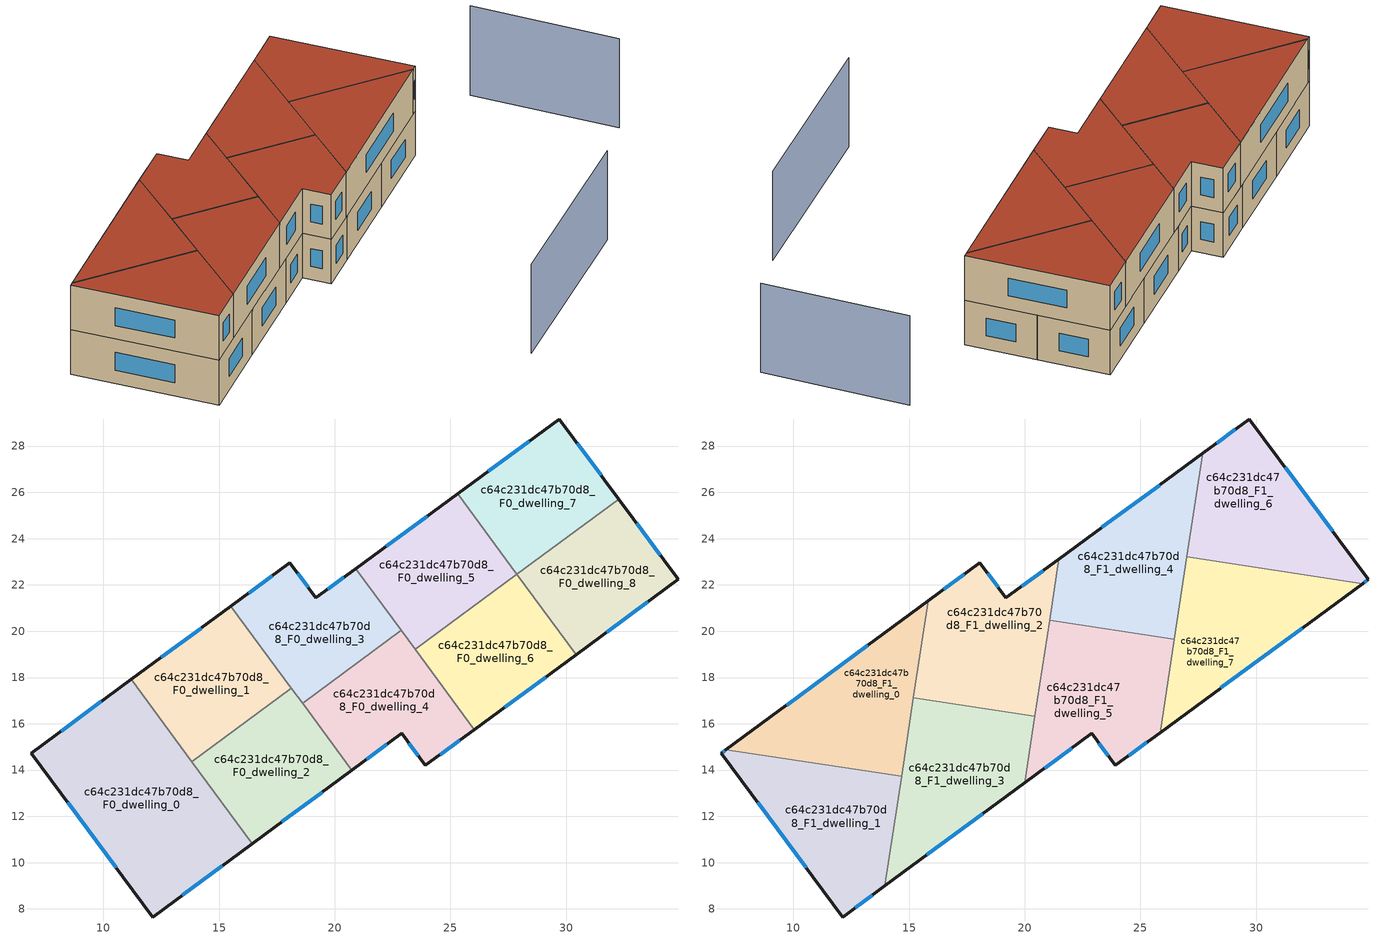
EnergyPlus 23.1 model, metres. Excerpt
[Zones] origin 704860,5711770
c64c231dc47b70d8_F0_dwelling_0
 floor ground (EU_floor_Construction): 11.21,17.92 16.43,10.82 12.13,7.65 6.89,14.74 z0
 wall outside (EU_wall_Construction): 11.21,17.92 6.89,14.74 12.13,7.65 16.43,10.82 z0:3
 wall to c64c231dc47b70d8_F0_dwelling_2 (EU_wall_Construction): 16.43,10.82 13.82,14.37 z0:3
 wall to c64c231dc47b70d8_F0_dwelling_1 (EU_wall_Construction): 13.82,14.37 11.21,17.92 z0:3
 window (EU_Window_Construction): 13.42,8.6 15.14,9.87 / 8.46,12.62 10.56,9.77 / 9.92,16.96 8.18,15.69 z0.9:2.1
c64c231dc47b70d8_F0_dwelling_1
 floor ground (EU_floor_Construction): 15.52,21.09 18.13,17.54 13.82,14.37 11.21,17.92 z0
 wall outside (EU_wall_Construction): 15.52,21.09 11.21,17.92 z0:3
 wall to c64c231dc47b70d8_F0_dwelling_2 (EU_wall_Construction): 13.82,14.37 18.13,17.54 z0:3
 wall to c64c231dc47b70d8_F0_dwelling_3 (EU_wall_Construction): 18.13,17.54 15.52,21.09 z0:3
 window (EU_Window_Construction): 14.23,20.14 12.5,18.86 z0.9:2.1
c64c231dc47b70d8_F0_dwelling_2
 floor ground (EU_floor_Construction): 18.13,17.54 20.74,13.99 16.43,10.82 13.82,14.37 z0
 wall outside (EU_wall_Construction): 16.43,10.82 20.74,13.99 z0:3
 wall to c64c231dc47b70d8_F0_dwelling_4 (EU_wall_Construction): 20.74,13.99 18.61,16.89 z0:3
 wall to c64c231dc47b70d8_F0_dwelling_3 (EU_wall_Construction): 18.61,16.89 18.13,17.54 z0:3
 window (EU_Window_Construction): 17.72,11.77 19.45,13.04 z0.9:2.1
c64c231dc47b70d8_F0_dwelling_3
 floor ground (EU_floor_Construction): 20.91,22.7 22.88,20.03 18.61,16.89 15.52,21.09 18.06,22.96 19.19,21.44 z0
 wall outside (EU_wall_Construction): 20.91,22.7 19.19,21.44 18.06,22.96 15.52,21.09 z0:3
 wall to c64c231dc47b70d8_F0_dwelling_4 (EU_wall_Construction): 18.61,16.89 22.88,20.03 z0:3
 wall to c64c231dc47b70d8_F0_dwelling_5 (EU_wall_Construction): 22.88,20.03 20.91,22.7 z0:3
 window (EU_Window_Construction): 17.3,22.4 16.28,21.65 / 18.85,21.89 18.4,22.5 / 20.4,22.32 19.7,21.82 z0.9:2.1
c64c231dc47b70d8_F0_dwelling_4
 floor ground (EU_floor_Construction): 22.88,20.03 26.03,15.75 23.92,14.2 22.9,15.58 20.74,13.99 18.61,16.89 z0
 wall outside (EU_wall_Construction): 20.74,13.99 22.9,15.58 23.92,14.2 26.03,15.75 z0:3
 wall to c64c231dc47b70d8_F0_dwelling_6 (EU_wall_Construction): 26.03,15.75 23.47,19.23 z0:3
 wall to c64c231dc47b70d8_F0_dwelling_5 (EU_wall_Construction): 23.47,19.23 22.88,20.03 z0:3
 window (EU_Window_Construction): 21.39,14.47 22.25,15.11 / 24.55,14.66 25.4,15.29 / 23.2,15.17 23.61,14.61 z0.9:2.1
c64c231dc47b70d8_F0_dwelling_5
 floor ground (EU_floor_Construction): 25.31,25.94 27.87,22.46 23.47,19.23 20.91,22.7 z0
 wall outside (EU_wall_Construction): 25.31,25.94 20.91,22.7 z0:3
 wall to c64c231dc47b70d8_F0_dwelling_6 (EU_wall_Construction): 23.47,19.23 27.87,22.46 z0:3
 wall to c64c231dc47b70d8_F0_dwelling_7 (EU_wall_Construction): 27.87,22.46 25.31,25.94 z0:3
 window (EU_Window_Construction): 24,24.97 22.23,23.67 z0.9:2.1
c64c231dc47b70d8_F0_dwelling_6
 floor ground (EU_floor_Construction): 27.87,22.46 30.43,18.99 26.03,15.75 23.47,19.23 z0
 wall outside (EU_wall_Construction): 26.03,15.75 30.43,18.99 z0:3
 wall to c64c231dc47b70d8_F0_dwelling_8 (EU_wall_Construction): 30.43,18.99 27.87,22.46 z0:3
 window (EU_Window_Construction): 27.34,16.72 29.11,18.02 z0.9:2.1
 ceiling adiabatic (EU_roof_Construction): 25.9,15.93 26.77,21.66 24.46,19.96 26.46,19.65 z3
c64c231dc47b70d8_F0_dwelling_7
 floor ground (EU_floor_Construction): 29.71,29.17 32.27,25.7 27.87,22.46 25.31,25.94 z0
 wall outside (EU_wall_Construction): 32.27,25.7 29.71,29.17 25.31,25.94 z0:3
 wall to c64c231dc47b70d8_F0_dwelling_8 (EU_wall_Construction): 27.87,22.46 32.27,25.7 z0:3
 window (EU_Window_Construction): 28.39,28.2 26.63,26.9 / 31.51,26.74 30.48,28.13 z0.9:2.1
c64c231dc47b70d8_F0_dwelling_8
 floor ground (EU_floor_Construction): 32.27,25.7 34.84,22.24 30.43,18.99 27.87,22.46 z0
 wall outside (EU_wall_Construction): 30.43,18.99 34.84,22.24 32.27,25.7 z0:3
 window (EU_Window_Construction): 34.07,23.27 33.04,24.66 / 31.75,19.96 33.52,21.26 z0.9:2.1
c64c231dc47b70d8_F1_dwelling_0
 floor to c64c231dc47b70d8_F0_dwelling_1 (EU_floor_Construction): 15.52,21.09 15.75,20.77 14.9,15.16 13.82,14.37 11.21,17.92 z3
 floor to c64c231dc47b70d8_F0_dwelling_0 (EU_floor_Construction): 11.21,17.92 14.24,13.8 7.09,14.88 z3
 floor to c64c231dc47b70d8_F0_dwelling_3 (EU_floor_Construction): 15.83,21.32 15.75,20.77 15.52,21.09 z3
 floor to c64c231dc47b70d8_F0_dwelling_2 (EU_floor_Construction): 14.9,15.16 14.68,13.73 14.24,13.8 13.82,14.37 z3
 wall outside (EU_wall_Construction): 15.83,21.32 7.09,14.88 z3:6
 wall to c64c231dc47b70d8_F1_dwelling_1 (EU_wall_Construction): 7.09,14.88 14.68,13.73 z3:6
 wall to c64c231dc47b70d8_F1_dwelling_2 (EU_wall_Construction): 15.19,17.12 15.83,21.32 z3:6
 wall to c64c231dc47b70d8_F1_dwelling_3 (EU_wall_Construction): 14.68,13.73 15.19,17.12 z3:6
 window (EU_Window_Construction): 13.22,19.39 9.71,16.81 z3.9:5.1
 roof outside (EU_roof_Construction): 14.68,13.73 15.83,21.32 7.09,14.88 z6
c64c231dc47b70d8_F1_dwelling_1
 floor to c64c231dc47b70d8_F0_dwelling_0 (EU_floor_Construction): 14.24,13.8 14.61,13.29 13.96,9 12.13,7.65 6.89,14.74 7.09,14.88 z3
 floor to c64c231dc47b70d8_F0_dwelling_2 (EU_floor_Construction): 14.68,13.73 14.61,13.29 14.24,13.8 z3
 wall outside (EU_wall_Construction): 7.09,14.88 6.89,14.74 12.13,7.65 13.96,9 z3:6
 wall to c64c231dc47b70d8_F1_dwelling_3 (EU_wall_Construction): 13.96,9 14.68,13.73 z3:6
 window (EU_Window_Construction): 12.68,8.06 13.41,8.6 / 8.46,12.62 10.56,9.77 / 7.03,14.84 6.95,14.78 z3.9:5.1
 roof outside (EU_roof_Construction): 13.96,9 14.68,13.73 7.09,14.88 6.89,14.74 12.13,7.65 z6
c64c231dc47b70d8_F1_dwelling_2
 floor to c64c231dc47b70d8_F0_dwelling_3 (EU_floor_Construction): 20.91,22.7 21.32,22.14 20.77,18.48 18.61,16.89 15.75,20.77 15.83,21.32 18.06,22.96 19.19,21.44 z3
 floor to c64c231dc47b70d8_F0_dwelling_2 (EU_floor_Construction): 18.13,17.54 18.85,16.56 17.15,16.82 z3
 floor to c64c231dc47b70d8_F0_dwelling_4 (EU_floor_Construction): 20.77,18.48 20.44,16.32 18.85,16.56 18.61,16.89 z3
 floor to c64c231dc47b70d8_F0_dwelling_1 (EU_floor_Construction): 15.75,20.77 18.13,17.54 17.15,16.82 15.19,17.12 z3
 floor to c64c231dc47b70d8_F0_dwelling_5 (EU_floor_Construction): 21.47,23.12 21.32,22.14 20.91,22.7 z3
 wall outside (EU_wall_Construction): 21.47,23.12 19.19,21.44 18.06,22.96 15.83,21.32 z3:6
 wall to c64c231dc47b70d8_F1_dwelling_3 (EU_wall_Construction): 15.19,17.12 20.44,16.32 z3:6
 wall to c64c231dc47b70d8_F1_dwelling_5 (EU_wall_Construction): 20.44,16.32 21.07,20.47 z3:6
 wall to c64c231dc47b70d8_F1_dwelling_4 (EU_wall_Construction): 21.07,20.47 21.47,23.12 z3:6
 window (EU_Window_Construction): 17.4,22.47 16.5,21.81 / 18.85,21.89 18.4,22.5 / 20.79,22.61 19.87,21.94 z3.9:5.1
 roof outside (EU_roof_Construction): 20.44,16.32 21.47,23.12 19.19,21.44 18.06,22.96 15.83,21.32 15.19,17.12 z6
c64c231dc47b70d8_F1_dwelling_3
 floor to c64c231dc47b70d8_F0_dwelling_2 (EU_floor_Construction): 18.85,16.56 20.2,14.73 20,13.45 16.43,10.82 14.61,13.29 14.9,15.16 17.15,16.82 z3
 floor to c64c231dc47b70d8_F0_dwelling_0 (EU_floor_Construction): 14.61,13.29 16.43,10.82 13.96,9 z3
 floor to c64c231dc47b70d8_F0_dwelling_1 (EU_floor_Construction): 17.15,16.82 14.9,15.16 15.19,17.12 z3
 floor to c64c231dc47b70d8_F0_dwelling_4 (EU_floor_Construction): 20.44,16.32 20.2,14.73 18.85,16.56 z3
 wall outside (EU_wall_Construction): 13.96,9 20,13.45 z3:6
 wall to c64c231dc47b70d8_F1_dwelling_5 (EU_wall_Construction): 20,13.45 20.44,16.32 z3:6
 window (EU_Window_Construction): 15.77,10.33 18.19,12.12 z3.9:5.1
 roof outside (EU_roof_Construction): 20,13.45 20.44,16.32 15.19,17.12 13.96,9 z6
c64c231dc47b70d8_F1_dwelling_4
 floor to c64c231dc47b70d8_F0_dwelling_5 (EU_floor_Construction): 25.31,25.94 27.06,23.56 26.77,21.65 24.46,19.96 22.74,20.22 21.33,22.14 21.47,23.12 z3
 floor adiabatic (EU_floor_Construction): 26.77,21.65 26.46,19.65 24.46,19.96 z3
 floor to c64c231dc47b70d8_F0_dwelling_7 (EU_floor_Construction): 27.69,27.68 27.06,23.56 25.31,25.94 z3
 floor to c64c231dc47b70d8_F0_dwelling_3 (EU_floor_Construction): 21.33,22.14 22.74,20.22 21.07,20.47 z3
 wall outside (EU_wall_Construction): 27.69,27.68 21.47,23.12 z3:6
 wall to c64c231dc47b70d8_F1_dwelling_5 (EU_wall_Construction): 21.07,20.47 26.46,19.65 z3:6
 wall to c64c231dc47b70d8_F1_dwelling_6 (EU_wall_Construction): 27.01,23.21 27.69,27.68 z3:6
 wall to c64c231dc47b70d8_F1_dwelling_7 (EU_wall_Construction): 26.46,19.65 27.01,23.21 z3:6
 window (EU_Window_Construction): 25.83,26.31 23.33,24.48 z3.9:5.1
 roof outside (EU_roof_Construction): 26.46,19.65 27.69,27.68 21.47,23.12 21.07,20.47 z6
c64c231dc47b70d8_F1_dwelling_5
 floor to c64c231dc47b70d8_F0_dwelling_4 (EU_floor_Construction): 22.88,20.03 25.9,15.93 25.85,15.62 23.92,14.2 22.9,15.58 20.74,13.99 20.2,14.73 20.77,18.48 z3
 floor to c64c231dc47b70d8_F0_dwelling_2 (EU_floor_Construction): 20.2,14.73 20.74,13.99 20,13.45 z3
 floor to c64c231dc47b70d8_F0_dwelling_3 (EU_floor_Construction): 22.74,20.22 22.88,20.03 20.77,18.48 21.07,20.47 z3
 floor to c64c231dc47b70d8_F0_dwelling_5 (EU_floor_Construction): 24.46,19.96 23.47,19.23 22.74,20.22 z3
 floor to c64c231dc47b70d8_F0_dwelling_6 (EU_floor_Construction): 26.46,19.65 25.9,15.93 23.47,19.23 24.46,19.96 z3
 wall outside (EU_wall_Construction): 20,13.45 22.9,15.58 23.92,14.2 25.85,15.62 z3:6
 wall to c64c231dc47b70d8_F1_dwelling_7 (EU_wall_Construction): 25.85,15.62 26.46,19.65 z3:6
 window (EU_Window_Construction): 20.87,14.09 22.03,14.95 / 24.5,14.63 25.27,15.2 / 23.2,15.17 23.61,14.61 z3.9:5.1
 roof outside (EU_roof_Construction): 25.85,15.62 26.46,19.65 21.07,20.47 20,13.45 22.9,15.58 23.92,14.2 z6
c64c231dc47b70d8_F1_dwelling_6
 floor to c64c231dc47b70d8_F0_dwelling_7 (EU_floor_Construction): 29.71,29.17 32.27,25.7 28.57,22.97 27.36,23.16 27.06,23.56 27.69,27.68 z3
 floor to c64c231dc47b70d8_F0_dwelling_8 (EU_floor_Construction): 32.27,25.7 34.84,22.24 34.6,22.06 28.57,22.97 z3
 floor to c64c231dc47b70d8_F0_dwelling_5 (EU_floor_Construction): 27.06,23.56 27.36,23.16 27.01,23.21 z3
 wall outside (EU_wall_Construction): 34.6,22.06 34.84,22.24 29.71,29.17 27.69,27.68 z3:6
 wall to c64c231dc47b70d8_F1_dwelling_7 (EU_wall_Construction): 27.01,23.21 34.6,22.06 z3:6
 window (EU_Window_Construction): 29.1,28.72 28.29,28.13 / 33.3,24.31 31.24,27.09 / 34.67,22.11 34.76,22.18 z3.9:5.1
 roof outside (EU_roof_Construction): 34.84,22.24 29.71,29.17 27.69,27.68 27.01,23.21 34.6,22.06 z6
c64c231dc47b70d8_F1_dwelling_7
 floor to c64c231dc47b70d8_F0_dwelling_6 (EU_floor_Construction): 27.87,22.46 30.43,18.99 26.03,15.75 25.9,15.93 26.77,21.66 z3
 floor to c64c231dc47b70d8_F0_dwelling_8 (EU_floor_Construction): 34.6,22.06 30.43,18.99 27.87,22.46 28.57,22.97 z3
 floor to c64c231dc47b70d8_F0_dwelling_4 (EU_floor_Construction): 25.9,15.93 26.03,15.75 25.85,15.62 z3
 floor to c64c231dc47b70d8_F0_dwelling_5 (EU_floor_Construction): 27.36,23.16 27.87,22.46 26.77,21.66 27.01,23.21 z3
 floor to c64c231dc47b70d8_F0_dwelling_7 (EU_floor_Construction): 28.57,22.97 27.87,22.46 27.36,23.16 z3
 wall outside (EU_wall_Construction): 25.85,15.62 34.6,22.06 z3:6
 window (EU_Window_Construction): 28.47,17.55 31.98,20.13 z3.9:5.1
 roof outside (EU_roof_Construction): 34.6,22.06 27.01,23.21 25.85,15.62 z6
shading: 29.45,2.36 39.15,9.39 / 45.81,18.24 40.66,25.52 z0:6
[Building]
EU S2 Campaign: North Axis=0; Terrain=City; Solar Distribution=FullExterior
[Site:Location]
London: Latitude=51.5; Longitude=-0.5; Time Zone=0; Elevation=25
[SizingPeriod:WeatherFileDays]
AnnualSizingPeriod: Begin Month=1; Begin Day of Month=1; End Month=12; End Day of Month=31; Day of Week for Start Day=Monday; Use Weather File Daylight Saving Period=No; Use Weather File Rain and Snow Indicators=No
[MATERIAL]
EU_InternalMass_Material: Roughness=MediumRough; Thickness=0.1; Conductivity=1; Density=1800; Specific Heat=900; Thermal Absorptance=0.9; Solar Absorptance=0.7; Visible Absorptance=0.7
[MATERIAL:NOMASS] Roughness=MediumRough; Thermal Absorptance=0.9; Solar Absorptance=0.7; Visible Absorptance=0.7
Name | Thermal Resistance
EU_wall_NoMass | 1.04674
EU_roof_NoMass | 4.32442
EU_floor_NoMass | 2.04616
[WINDOWMATERIAL:SIMPLEGLAZINGSYSTEM]
EU_Window_SimpleGlazing: UFactor=4.25843; Solar Heat Gain Coefficient=0.85; Visible Transmittance=0.85
[CONSTRUCTION]
EU_wall_Construction: EU_wall_NoMass
EU_roof_Construction: EU_roof_NoMass
EU_floor_Construction: EU_floor_NoMass
EU_InternalMass_Construction: EU_InternalMass_Material
EU_Window_Construction: EU_Window_SimpleGlazing
[ZONE] Type=1; Multiplier=1; Ceiling Height=autocalculate; Floor Area=autocalculate; Part of Total Floor Area=Yes
Name | Volume
c64c231dc47b70d8_F0_dwelling_0 | 141.418
c64c231dc47b70d8_F1_dwelling_0 | 88.377
c64c231dc47b70d8_F0_dwelling_1 | 70.6978
c64c231dc47b70d8_F1_dwelling_1 | 88.3682
c64c231dc47b70d8_F0_dwelling_2 | 70.6963
c64c231dc47b70d8_F1_dwelling_2 | 88.3792
c64c231dc47b70d8_F0_dwelling_3 | 70.7219
c64c231dc47b70d8_F1_dwelling_3; c64c231dc47b70d8_F1_dwelling_6 | 88.3894
c64c231dc47b70d8_F0_dwelling_4 | 70.7065
c64c231dc47b70d8_F1_dwelling_4 | 88.3667
c64c231dc47b70d8_F0_dwelling_5 | 70.7043
c64c231dc47b70d8_F1_dwelling_5 | 88.3799
c64c231dc47b70d8_F0_dwelling_6 | 70.7087
c64c231dc47b70d8_F0_dwelling_7; c64c231dc47b70d8_F0_dwelling_8 | 70.7021
c64c231dc47b70d8_F1_dwelling_7 | 88.3865
[INTERNALMASS] Construction=EU_InternalMass_Construction
Name | Zone or ZoneList | Surface Area
c64c231dc47b70d8_F0_dwelling_0_EU_InternalMass | c64c231dc47b70d8_F0_dwelling_0 | 47.1392
c64c231dc47b70d8_F0_dwelling_1_EU_InternalMass | c64c231dc47b70d8_F0_dwelling_1 | 23.5661
c64c231dc47b70d8_F0_dwelling_2_EU_InternalMass | c64c231dc47b70d8_F0_dwelling_2 | 23.5654
c64c231dc47b70d8_F0_dwelling_3_EU_InternalMass | c64c231dc47b70d8_F0_dwelling_3 | 23.5741
c64c231dc47b70d8_F0_dwelling_4_EU_InternalMass | c64c231dc47b70d8_F0_dwelling_4 | 23.5686
c64c231dc47b70d8_F0_dwelling_5_EU_InternalMass | c64c231dc47b70d8_F0_dwelling_5 | 23.5679
c64c231dc47b70d8_F0_dwelling_6_EU_InternalMass | c64c231dc47b70d8_F0_dwelling_6 | 23.5693
c64c231dc47b70d8_F0_dwelling_7_EU_InternalMass | c64c231dc47b70d8_F0_dwelling_7 | 23.5673
c64c231dc47b70d8_F0_dwelling_8_EU_InternalMass | c64c231dc47b70d8_F0_dwelling_8 | 23.5676
c64c231dc47b70d8_F1_dwelling_0_EU_InternalMass | c64c231dc47b70d8_F1_dwelling_0 | 29.4585
c64c231dc47b70d8_F1_dwelling_1_EU_InternalMass | c64c231dc47b70d8_F1_dwelling_1 | 29.4564
c64c231dc47b70d8_F1_dwelling_2_EU_InternalMass | c64c231dc47b70d8_F1_dwelling_2 | 29.4597
c64c231dc47b70d8_F1_dwelling_3_EU_InternalMass | c64c231dc47b70d8_F1_dwelling_3 | 29.4633
c64c231dc47b70d8_F1_dwelling_4_EU_InternalMass | c64c231dc47b70d8_F1_dwelling_4 | 29.4611
c64c231dc47b70d8_F1_dwelling_5_EU_InternalMass | c64c231dc47b70d8_F1_dwelling_5 | 29.4595
c64c231dc47b70d8_F1_dwelling_6_EU_InternalMass | c64c231dc47b70d8_F1_dwelling_6 | 29.4636
c64c231dc47b70d8_F1_dwelling_7_EU_InternalMass | c64c231dc47b70d8_F1_dwelling_7 | 29.4623
[OTHEREQUIPMENT] Fuel Type=Electricity; Design Level Calculation Method=Watts/Area; Power per Zone Floor Area=1; Fraction Latent=0; Fraction Radiant=0; Fraction Lost=0; Carbon Dioxide Generation Rate=0; EndUse Subcategory=EU_Step8_InternalGains
Name | Zone or ZoneList or Space or SpaceList | Schedule
EU_Step8_InternalGain_c64c231dc47b70d8_F0_dwelling_0_f000 | c64c231dc47b70d8_F0_dwelling_0 | EU_Step8_GainSchedule_c64c231dc47b70d8_F0_dwelling_0_f000
EU_Step8_InternalGain_c64c231dc47b70d8_F0_dwelling_1_f000 | c64c231dc47b70d8_F0_dwelling_1 | EU_Step8_GainSchedule_c64c231dc47b70d8_F0_dwelling_1_f000
EU_Step8_InternalGain_c64c231dc47b70d8_F0_dwelling_2_f000 | c64c231dc47b70d8_F0_dwelling_2 | EU_Step8_GainSchedule_c64c231dc47b70d8_F0_dwelling_2_f000
EU_Step8_InternalGain_c64c231dc47b70d8_F0_dwelling_3_f000 | c64c231dc47b70d8_F0_dwelling_3 | EU_Step8_GainSchedule_c64c231dc47b70d8_F0_dwelling_3_f000
EU_Step8_InternalGain_c64c231dc47b70d8_F0_dwelling_4_f000 | c64c231dc47b70d8_F0_dwelling_4 | EU_Step8_GainSchedule_c64c231dc47b70d8_F0_dwelling_4_f000
EU_Step8_InternalGain_c64c231dc47b70d8_F0_dwelling_5_f000 | c64c231dc47b70d8_F0_dwelling_5 | EU_Step8_GainSchedule_c64c231dc47b70d8_F0_dwelling_5_f000
EU_Step8_InternalGain_c64c231dc47b70d8_F0_dwelling_6_f000 | c64c231dc47b70d8_F0_dwelling_6 | EU_Step8_GainSchedule_c64c231dc47b70d8_F0_dwelling_6_f000
EU_Step8_InternalGain_c64c231dc47b70d8_F0_dwelling_7_f000 | c64c231dc47b70d8_F0_dwelling_7 | EU_Step8_GainSchedule_c64c231dc47b70d8_F0_dwelling_7_f000
EU_Step8_InternalGain_c64c231dc47b70d8_F0_dwelling_8_f000 | c64c231dc47b70d8_F0_dwelling_8 | EU_Step8_GainSchedule_c64c231dc47b70d8_F0_dwelling_8_f000
EU_Step8_InternalGain_c64c231dc47b70d8_F1_dwelling_0_f000 | c64c231dc47b70d8_F1_dwelling_0 | EU_Step8_GainSchedule_c64c231dc47b70d8_F1_dwelling_0_f000
EU_Step8_InternalGain_c64c231dc47b70d8_F1_dwelling_1_f000 | c64c231dc47b70d8_F1_dwelling_1 | EU_Step8_GainSchedule_c64c231dc47b70d8_F1_dwelling_1_f000
EU_Step8_InternalGain_c64c231dc47b70d8_F1_dwelling_2_f000 | c64c231dc47b70d8_F1_dwelling_2 | EU_Step8_GainSchedule_c64c231dc47b70d8_F1_dwelling_2_f000
EU_Step8_InternalGain_c64c231dc47b70d8_F1_dwelling_3_f000 | c64c231dc47b70d8_F1_dwelling_3 | EU_Step8_GainSchedule_c64c231dc47b70d8_F1_dwelling_3_f000
EU_Step8_InternalGain_c64c231dc47b70d8_F1_dwelling_4_f000 | c64c231dc47b70d8_F1_dwelling_4 | EU_Step8_GainSchedule_c64c231dc47b70d8_F1_dwelling_4_f000
EU_Step8_InternalGain_c64c231dc47b70d8_F1_dwelling_5_f000 | c64c231dc47b70d8_F1_dwelling_5 | EU_Step8_GainSchedule_c64c231dc47b70d8_F1_dwelling_5_f000
EU_Step8_InternalGain_c64c231dc47b70d8_F1_dwelling_6_f000 | c64c231dc47b70d8_F1_dwelling_6 | EU_Step8_GainSchedule_c64c231dc47b70d8_F1_dwelling_6_f000
EU_Step8_InternalGain_c64c231dc47b70d8_F1_dwelling_7_f000 | c64c231dc47b70d8_F1_dwelling_7 | EU_Step8_GainSchedule_c64c231dc47b70d8_F1_dwelling_7_f000
[ZONEVENTILATION:DESIGNFLOWRATE] Schedule=EU_AlwaysOn; Design Flow Rate Calculation Method=AirChanges/Hour; Air Changes per Hour=0.488719; Ventilation Type=Natural; Fan Pressure Rise=0; Fan Total Efficiency=1; Constant Term Coefficient=1; Temperature Term Coefficient=0; Velocity Term Coefficient=0; Velocity Squared Term Coefficient=0; Minimum Indoor Temperature=-100; Maximum Indoor Temperature=100; Delta Temperature=-100; Minimum Outdoor Temperature=-100; Maximum Outdoor Temperature=100; Maximum Wind Speed=40
Name | Zone or ZoneList or Space or SpaceList
EU_ConstantAir_c64c231dc47b70d8_F0_dwelling_0 | c64c231dc47b70d8_F0_dwelling_0
EU_ConstantAir_c64c231dc47b70d8_F0_dwelling_1 | c64c231dc47b70d8_F0_dwelling_1
EU_ConstantAir_c64c231dc47b70d8_F0_dwelling_2 | c64c231dc47b70d8_F0_dwelling_2
EU_ConstantAir_c64c231dc47b70d8_F0_dwelling_3 | c64c231dc47b70d8_F0_dwelling_3
EU_ConstantAir_c64c231dc47b70d8_F0_dwelling_4 | c64c231dc47b70d8_F0_dwelling_4
EU_ConstantAir_c64c231dc47b70d8_F0_dwelling_5 | c64c231dc47b70d8_F0_dwelling_5
EU_ConstantAir_c64c231dc47b70d8_F0_dwelling_6 | c64c231dc47b70d8_F0_dwelling_6
EU_ConstantAir_c64c231dc47b70d8_F0_dwelling_7 | c64c231dc47b70d8_F0_dwelling_7
EU_ConstantAir_c64c231dc47b70d8_F0_dwelling_8 | c64c231dc47b70d8_F0_dwelling_8
EU_ConstantAir_c64c231dc47b70d8_F1_dwelling_0 | c64c231dc47b70d8_F1_dwelling_0
EU_ConstantAir_c64c231dc47b70d8_F1_dwelling_1 | c64c231dc47b70d8_F1_dwelling_1
EU_ConstantAir_c64c231dc47b70d8_F1_dwelling_2 | c64c231dc47b70d8_F1_dwelling_2
EU_ConstantAir_c64c231dc47b70d8_F1_dwelling_3 | c64c231dc47b70d8_F1_dwelling_3
EU_ConstantAir_c64c231dc47b70d8_F1_dwelling_4 | c64c231dc47b70d8_F1_dwelling_4
EU_ConstantAir_c64c231dc47b70d8_F1_dwelling_5 | c64c231dc47b70d8_F1_dwelling_5
EU_ConstantAir_c64c231dc47b70d8_F1_dwelling_6 | c64c231dc47b70d8_F1_dwelling_6
EU_ConstantAir_c64c231dc47b70d8_F1_dwelling_7 | c64c231dc47b70d8_F1_dwelling_7
[HVACTEMPLATE:THERMOSTAT] Constant Heating Setpoint=20; Constant Cooling Setpoint=50
EU_HeatOnly_c64c231dc47b70d8_F0_dwelling_0; EU_HeatOnly_c64c231dc47b70d8_F0_dwelling_1; EU_HeatOnly_c64c231dc47b70d8_F0_dwelling_2; EU_HeatOnly_c64c231dc47b70d8_F0_dwelling_3; EU_HeatOnly_c64c231dc47b70d8_F0_dwelling_4; EU_HeatOnly_c64c231dc47b70d8_F0_dwelling_5; EU_HeatOnly_c64c231dc47b70d8_F0_dwelling_6; EU_HeatOnly_c64c231dc47b70d8_F0_dwelling_7; EU_HeatOnly_c64c231dc47b70d8_F0_dwelling_8; EU_HeatOnly_c64c231dc47b70d8_F1_dwelling_0; EU_HeatOnly_c64c231dc47b70d8_F1_dwelling_1; EU_HeatOnly_c64c231dc47b70d8_F1_dwelling_2; EU_HeatOnly_c64c231dc47b70d8_F1_dwelling_3; EU_HeatOnly_c64c231dc47b70d8_F1_dwelling_4; EU_HeatOnly_c64c231dc47b70d8_F1_dwelling_5; EU_HeatOnly_c64c231dc47b70d8_F1_dwelling_6; EU_HeatOnly_c64c231dc47b70d8_F1_dwelling_7
[HVACTEMPLATE:ZONE:IDEALLOADSAIRSYSTEM] System Availability Schedule=EU_AlwaysOn; Maximum Heating Supply Air Temperature=50; Minimum Cooling Supply Air Temperature=13; Maximum Heating Supply Air Humidity Ratio=0.0156; Minimum Cooling Supply Air Humidity Ratio=0.0077; Heating Limit=NoLimit; Cooling Limit=NoLimit; Heating Availability Schedule=EU_AlwaysOn; Cooling Availability Schedule=EU_CoolingOff; Dehumidification Control Type=ConstantSensibleHeatRatio; Cooling Sensible Heat Ratio=0.7; Dehumidification Setpoint=60; Humidification Control Type=None; Humidification Setpoint=30; Outdoor Air Method=None; Outdoor Air Flow Rate per Person=0.00944; Outdoor Air Flow Rate per Zone Floor Area=0; Outdoor Air Flow Rate per Zone=0; Demand Controlled Ventilation Type=None; Outdoor Air Economizer Type=NoEconomizer; Heat Recovery Type=None; Sensible Heat Recovery Effectiveness=0.7; Latent Heat Recovery Effectiveness=0.65
Name | Template Thermostat
c64c231dc47b70d8_F0_dwelling_0 | EU_HeatOnly_c64c231dc47b70d8_F0_dwelling_0
c64c231dc47b70d8_F0_dwelling_1 | EU_HeatOnly_c64c231dc47b70d8_F0_dwelling_1
c64c231dc47b70d8_F0_dwelling_2 | EU_HeatOnly_c64c231dc47b70d8_F0_dwelling_2
c64c231dc47b70d8_F0_dwelling_3 | EU_HeatOnly_c64c231dc47b70d8_F0_dwelling_3
c64c231dc47b70d8_F0_dwelling_4 | EU_HeatOnly_c64c231dc47b70d8_F0_dwelling_4
c64c231dc47b70d8_F0_dwelling_5 | EU_HeatOnly_c64c231dc47b70d8_F0_dwelling_5
c64c231dc47b70d8_F0_dwelling_6 | EU_HeatOnly_c64c231dc47b70d8_F0_dwelling_6
c64c231dc47b70d8_F0_dwelling_7 | EU_HeatOnly_c64c231dc47b70d8_F0_dwelling_7
c64c231dc47b70d8_F0_dwelling_8 | EU_HeatOnly_c64c231dc47b70d8_F0_dwelling_8
c64c231dc47b70d8_F1_dwelling_0 | EU_HeatOnly_c64c231dc47b70d8_F1_dwelling_0
c64c231dc47b70d8_F1_dwelling_1 | EU_HeatOnly_c64c231dc47b70d8_F1_dwelling_1
c64c231dc47b70d8_F1_dwelling_2 | EU_HeatOnly_c64c231dc47b70d8_F1_dwelling_2
c64c231dc47b70d8_F1_dwelling_3 | EU_HeatOnly_c64c231dc47b70d8_F1_dwelling_3
c64c231dc47b70d8_F1_dwelling_4 | EU_HeatOnly_c64c231dc47b70d8_F1_dwelling_4
c64c231dc47b70d8_F1_dwelling_5 | EU_HeatOnly_c64c231dc47b70d8_F1_dwelling_5
c64c231dc47b70d8_F1_dwelling_6 | EU_HeatOnly_c64c231dc47b70d8_F1_dwelling_6
c64c231dc47b70d8_F1_dwelling_7 | EU_HeatOnly_c64c231dc47b70d8_F1_dwelling_7
[SIZING:ZONE] Zone Cooling Design Supply Air Temperature Input Method=SupplyAirTemperature; Zone Cooling Design Supply Air Temperature=13; Zone Heating Design Supply Air Temperature Input Method=SupplyAirTemperature; Zone Heating Design Supply Air Temperature=50; Zone Cooling Design Supply Air Humidity Ratio=0.008; Zone Heating Design Supply Air Humidity Ratio=0.008; Cooling Design Air Flow Method=DesignDay; Cooling Design Air Flow Rate=0; Cooling Minimum Air Flow per Zone Floor Area=0.000762; Cooling Minimum Air Flow=0; Cooling Minimum Air Flow Fraction=0.2; Heating Design Air Flow Method=DesignDay; Heating Design Air Flow Rate=0; Heating Maximum Air Flow per Zone Floor Area=0.002032; Heating Maximum Air Flow=0.141576; Heating Maximum Air Flow Fraction=0.3; Account for Dedicated Outdoor Air System=No; Dedicated Outdoor Air System Control Strategy=NeutralSupplyAir; Dedicated Outdoor Air Low Setpoint Temperature for Design=autosize; Dedicated Outdoor Air High Setpoint Temperature for Design=autosize; Zone Load Sizing Method=Sensible Load Only No Latent Load; Zone Latent Cooling Design Supply Air Humidity Ratio Input Method=HumidityRatioDifference; Zone Cooling Design Supply Air Humidity Ratio Difference=0.005; Zone Latent Heating Design Supply Air Humidity Ratio Input Method=HumidityRatioDifference; Zone Humidification Design Supply Air Humidity Ratio Difference=0.005
c64c231dc47b70d8_F0_dwelling_0; c64c231dc47b70d8_F0_dwelling_1; c64c231dc47b70d8_F0_dwelling_2; c64c231dc47b70d8_F0_dwelling_3; c64c231dc47b70d8_F0_dwelling_4; c64c231dc47b70d8_F0_dwelling_5; c64c231dc47b70d8_F0_dwelling_6; c64c231dc47b70d8_F0_dwelling_7; c64c231dc47b70d8_F0_dwelling_8; c64c231dc47b70d8_F1_dwelling_0; c64c231dc47b70d8_F1_dwelling_1; c64c231dc47b70d8_F1_dwelling_2; c64c231dc47b70d8_F1_dwelling_3; c64c231dc47b70d8_F1_dwelling_4; c64c231dc47b70d8_F1_dwelling_5; c64c231dc47b70d8_F1_dwelling_6; c64c231dc47b70d8_F1_dwelling_7
[SCHEDULE:CONSTANT]
Name | Hourly Value
EU_AlwaysOn | 1
EU_CoolingOff | 0
[SCHEDULE:FILE] Column Number=1; Rows to Skip at Top=0; Number of Hours of Data=8760; Column Separator=Comma; Interpolate to Timestep=No; Minutes per Item=60; Adjust Schedule for Daylight Savings=Yes
Name | File
EU_Step8_GainSchedule_c64c231dc47b70d8_F0_dwelling_0_f000 | ../../schedules/c64c231dc47b70d8/c64c231dc47b70d8_F0_dwelling_0_f000_gain.csv
EU_Step8_GainSchedule_c64c231dc47b70d8_F0_dwelling_1_f000 | ../../schedules/c64c231dc47b70d8/c64c231dc47b70d8_F0_dwelling_1_f000_gain.csv
EU_Step8_GainSchedule_c64c231dc47b70d8_F0_dwelling_2_f000 | ../../schedules/c64c231dc47b70d8/c64c231dc47b70d8_F0_dwelling_2_f000_gain.csv
EU_Step8_GainSchedule_c64c231dc47b70d8_F0_dwelling_3_f000 | ../../schedules/c64c231dc47b70d8/c64c231dc47b70d8_F0_dwelling_3_f000_gain.csv
EU_Step8_GainSchedule_c64c231dc47b70d8_F0_dwelling_4_f000 | ../../schedules/c64c231dc47b70d8/c64c231dc47b70d8_F0_dwelling_4_f000_gain.csv
EU_Step8_GainSchedule_c64c231dc47b70d8_F0_dwelling_5_f000 | ../../schedules/c64c231dc47b70d8/c64c231dc47b70d8_F0_dwelling_5_f000_gain.csv
EU_Step8_GainSchedule_c64c231dc47b70d8_F0_dwelling_6_f000 | ../../schedules/c64c231dc47b70d8/c64c231dc47b70d8_F0_dwelling_6_f000_gain.csv
EU_Step8_GainSchedule_c64c231dc47b70d8_F0_dwelling_7_f000 | ../../schedules/c64c231dc47b70d8/c64c231dc47b70d8_F0_dwelling_7_f000_gain.csv
EU_Step8_GainSchedule_c64c231dc47b70d8_F0_dwelling_8_f000 | ../../schedules/c64c231dc47b70d8/c64c231dc47b70d8_F0_dwelling_8_f000_gain.csv
EU_Step8_GainSchedule_c64c231dc47b70d8_F1_dwelling_0_f000 | ../../schedules/c64c231dc47b70d8/c64c231dc47b70d8_F1_dwelling_0_f000_gain.csv
EU_Step8_GainSchedule_c64c231dc47b70d8_F1_dwelling_1_f000 | ../../schedules/c64c231dc47b70d8/c64c231dc47b70d8_F1_dwelling_1_f000_gain.csv
EU_Step8_GainSchedule_c64c231dc47b70d8_F1_dwelling_2_f000 | ../../schedules/c64c231dc47b70d8/c64c231dc47b70d8_F1_dwelling_2_f000_gain.csv
EU_Step8_GainSchedule_c64c231dc47b70d8_F1_dwelling_3_f000 | ../../schedules/c64c231dc47b70d8/c64c231dc47b70d8_F1_dwelling_3_f000_gain.csv
EU_Step8_GainSchedule_c64c231dc47b70d8_F1_dwelling_4_f000 | ../../schedules/c64c231dc47b70d8/c64c231dc47b70d8_F1_dwelling_4_f000_gain.csv
EU_Step8_GainSchedule_c64c231dc47b70d8_F1_dwelling_5_f000 | ../../schedules/c64c231dc47b70d8/c64c231dc47b70d8_F1_dwelling_5_f000_gain.csv
EU_Step8_GainSchedule_c64c231dc47b70d8_F1_dwelling_6_f000 | ../../schedules/c64c231dc47b70d8/c64c231dc47b70d8_F1_dwelling_6_f000_gain.csv
EU_Step8_GainSchedule_c64c231dc47b70d8_F1_dwelling_7_f000 | ../../schedules/c64c231dc47b70d8/c64c231dc47b70d8_F1_dwelling_7_f000_gain.csv
